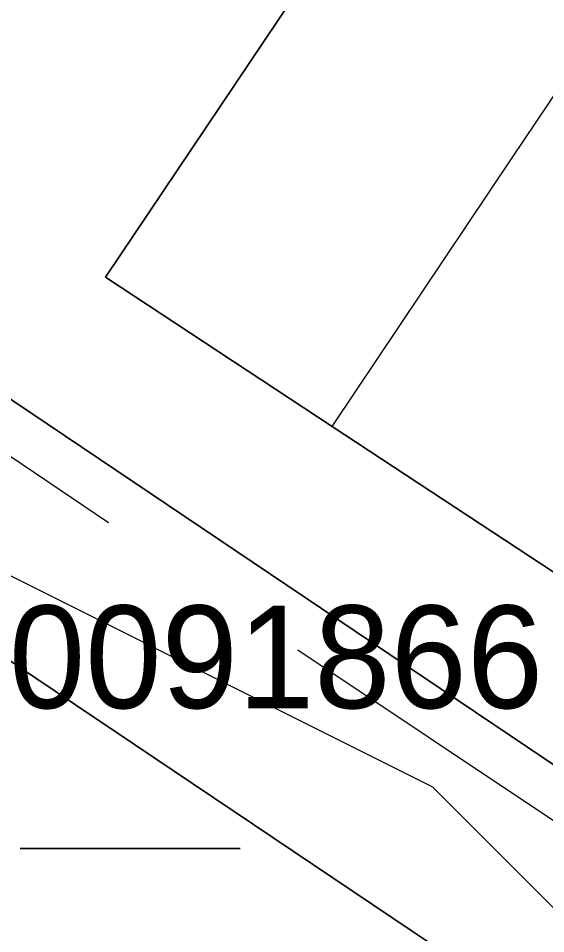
# Model space of a CAD drawing. Header units: metres. Extents: x 0 to 105485, y 0 to 425721.
# Drawn here: x 104673.87 to 104678.49, y 425221.21 to 425229.24 of the extents above; entities that cross this region are included whole.
import ezdxf
from ezdxf.enums import TextEntityAlignment as Align

# ---------------------------------------------------------------- set-up
doc = ezdxf.new("R2010")
doc.units = ezdxf.units.M
doc.header["$MEASUREMENT"] = 0
doc.linetypes.add('KG-PERCEEL-SO', pattern=[19, 5.5, -4, 5.5, -4])
for name, color, linetype, lineweight in [('B-XX-GK-KADEMUUR-G', 150, 'Continuous', 18), ('B-XX-IE-MEUBILAIR_WATERWEGMEUBILAIR-G', 150, 'Continuous', 18), ('B-XX-KG-GRENS_PERCEEL-G', 150, 'KG-PERCEEL-SO', 18), ('B-XX-MO-ONDERZOEK_SONDERING-G', 90, 'Continuous', 18), ('B-XX-MO-ONDERZOEK_SONDERING-T', 90, 'Continuous', 18), ('B-XX-OG-GRENS-G', 7, 'Continuous', 18), ('B-XX-OG-WATER_HAVEN-G', 170, 'Continuous', 18), ('B-XX-VH-OPENVERHARDING-G', 90, 'Continuous', 18), ('B-XX-VW-MARKERING-G', 7, 'Continuous', 18)]:
    doc.layers.add(name, color=color, linetype=linetype, lineweight=lineweight)

msp = doc.modelspace()

# ---------------------------------------------------------------- linework, layer by layer
at = {"layer": 'B-XX-GK-KADEMUUR-G', "ltscale": 0.5}
msp.add_lwpolyline([(104656.653, 425237.635), (104645.067, 425225.027), (104633.832, 425212.744), (104630.988, 425209.689), (104630, 425208.5949), (104630, 425207.8948), (104655.534, 425235.724), (104669.156, 425226.719), (104683.563, 425217.04), (104694.868, 425209.36), (104693.117, 425204.476), (104685.019, 425181.946), (104684.636, 425182.153), (104673.2142, 425150), (104682.3119, 425150), (104686.323, 425173.241), (104687.603, 425180.661), (104686.578, 425181.02), (104695.148, 425204.934), (104695.964, 425207.146), (104696.101, 425207.506), (104697.258, 425210.559), (104683.724, 425219.219), (104669.77, 425228.608)], close=True, dxfattribs=at)
at = {"layer": 'B-XX-IE-MEUBILAIR_WATERWEGMEUBILAIR-G', "color": 0, "true_color": 0x604a38}
msp.add_polyline3d([(104676.609, 425222.985, 2.0129), (104676.609, 425222.985, 3.5129)], dxfattribs=at)
at = {"layer": 'B-XX-KG-GRENS_PERCEEL-G', "ltscale": 0.5, "flags": 128}
msp.add_lwpolyline([(104656.624, 425236.978), (104675.459, 425224.276), (104696.915, 425209.952), (104697.774, 425209.408)], dxfattribs=at)
at = {"layer": 'B-XX-MO-ONDERZOEK_SONDERING-G', "color": 0, "true_color": 0xd62828}
msp.add_polyline3d([(104673.955, 425221.96, -4.07), (104673.996, 425221.96, -4.09), (104673.996, 425221.96, -4.11), (104674.011, 425221.96, -4.13), (104674.009, 425221.96, -4.15), (104673.99, 425221.96, -4.17), (104673.955, 425221.96, -4.19), (104673.94, 425221.96, -4.21), (104673.922, 425221.96, -4.23), (104673.909, 425221.96, -4.25), (104673.903, 425221.96, -4.27), (104673.892, 425221.96, -4.29), (104673.888, 425221.96, -4.309), (104673.888, 425221.96, -4.329), (104673.888, 425221.96, -4.349), (104673.889, 425221.96, -4.369), (104673.887, 425221.96, -4.389), (104673.884, 425221.96, -4.409), (104673.884, 425221.96, -4.429), (104673.884, 425221.96, -4.449), (104673.883, 425221.96, -4.469), (104673.885, 425221.96, -4.489), (104673.885, 425221.96, -4.509), (104673.885, 425221.96, -4.529), (104673.885, 425221.96, -4.549), (104673.885, 425221.96, -4.569), (104673.886, 425221.96, -4.589), (104673.885, 425221.96, -4.609), (104673.886, 425221.96, -4.629), (104673.886, 425221.96, -4.649), (104673.885, 425221.96, -4.669), (104673.886, 425221.96, -4.689), (104673.887, 425221.96, -4.709), (104673.888, 425221.96, -4.729), (104673.888, 425221.96, -4.749), (104673.889, 425221.96, -4.769), (104673.8886, 425221.96, -4.789), (104673.8883, 425221.96, -4.809), (104673.888, 425221.96, -4.829), (104673.888, 425221.96, -4.849), (104673.889, 425221.96, -4.869), (104673.888, 425221.96, -4.889), (104673.887, 425221.96, -4.909), (104673.887, 425221.96, -4.929), (104673.893, 425221.96, -4.949), (104673.892, 425221.96, -4.969), (104673.892, 425221.96, -4.989), (104673.893, 425221.96, -5.009), (104673.892, 425221.96, -5.029), (104673.891, 425221.96, -5.049), (104673.891, 425221.96, -5.069), (104673.892, 425221.96, -5.089), (104673.892, 425221.96, -5.109), (104673.892, 425221.96, -5.129), (104673.892, 425221.96, -5.149), (104673.893, 425221.96, -5.169), (104673.893, 425221.96, -5.189), (104673.893, 425221.96, -5.209), (104673.893, 425221.96, -5.229), (104673.893, 425221.96, -5.249), (104673.893, 425221.96, -5.269), (104673.893, 425221.96, -5.289), (104673.893, 425221.96, -5.309), (104673.892, 425221.96, -5.329), (104673.893, 425221.96, -5.349), (104673.893, 425221.96, -5.369), (104673.894, 425221.96, -5.389), (104673.895, 425221.96, -5.409), (104673.894, 425221.96, -5.429), (104673.895, 425221.96, -5.449), (104673.895, 425221.96, -5.469), (104673.895, 425221.96, -5.489), (104673.895, 425221.96, -5.509), (104673.895, 425221.96, -5.529), (104673.896, 425221.96, -5.549), (104673.895, 425221.96, -5.569), (104673.895, 425221.96, -5.589), (104673.895, 425221.96, -5.609), (104673.895, 425221.96, -5.629), (104673.895, 425221.96, -5.649), (104673.894, 425221.96, -5.669), (104673.894, 425221.96, -5.689), (104673.894, 425221.96, -5.709), (104673.894, 425221.96, -5.729), (104673.894, 425221.96, -5.749), (104673.894, 425221.96, -5.769), (104673.895, 425221.96, -5.789), (104673.894, 425221.96, -5.809), (104673.895, 425221.96, -5.829), (104673.895, 425221.96, -5.849), (104673.895, 425221.96, -5.869), (104673.895, 425221.96, -5.889), (104673.895, 425221.96, -5.909), (104673.895, 425221.96, -5.929), (104673.895, 425221.96, -5.949), (104673.894, 425221.96, -5.969), (104673.894, 425221.96, -5.989), (104673.895, 425221.96, -6.009), (104673.894, 425221.96, -6.029), (104673.895, 425221.96, -6.049), (104673.895, 425221.96, -6.069), (104673.895, 425221.96, -6.089), (104673.895, 425221.96, -6.109), (104673.896, 425221.96, -6.129), (104673.895, 425221.96, -6.149), (104673.899, 425221.96, -6.169), (104673.899, 425221.96, -6.189), (104673.899, 425221.96, -6.209), (104673.899, 425221.96, -6.229), (104673.898, 425221.96, -6.249), (104673.898, 425221.96, -6.269), (104673.898, 425221.96, -6.289), (104673.898, 425221.96, -6.309), (104673.899, 425221.96, -6.329), (104673.898, 425221.96, -6.349), (104673.898, 425221.96, -6.369), (104673.896, 425221.96, -6.389), (104673.896, 425221.96, -6.409), (104673.898, 425221.96, -6.429), (104673.896, 425221.96, -6.449), (104673.896, 425221.96, -6.469), (104673.898, 425221.96, -6.489), (104673.898, 425221.96, -6.509), (104673.898, 425221.96, -6.529), (104673.898, 425221.96, -6.549), (104673.898, 425221.96, -6.569), (104673.898, 425221.96, -6.589), (104673.899, 425221.96, -6.609), (104673.899, 425221.96, -6.629), (104673.899, 425221.96, -6.649), (104673.9, 425221.96, -6.669), (104673.899, 425221.96, -6.689), (104673.9, 425221.96, -6.709), (104673.9, 425221.96, -6.729), (104673.9, 425221.96, -6.749), (104673.9, 425221.96, -6.769), (104673.901, 425221.96, -6.789), (104673.901, 425221.96, -6.809), (104673.901, 425221.96, -6.829), (104673.901, 425221.96, -6.849), (104673.902, 425221.96, -6.869), (104673.9, 425221.96, -6.889), (104673.9, 425221.96, -6.909), (104673.9, 425221.96, -6.929), (104673.9, 425221.96, -6.949), (104673.902, 425221.96, -6.969), (104673.902, 425221.96, -6.989), (104673.902, 425221.96, -7.009), (104673.901, 425221.96, -7.029), (104673.901, 425221.96, -7.049), (104673.9, 425221.96, -7.069), (104673.901, 425221.96, -7.089), (104673.9, 425221.96, -7.109), (104673.901, 425221.96, -7.129), (104673.901, 425221.96, -7.149), (104673.901, 425221.96, -7.169), (104673.902, 425221.96, -7.189), (104673.901, 425221.96, -7.209), (104673.902, 425221.96, -7.229), (104673.901, 425221.96, -7.249), (104673.901, 425221.96, -7.269), (104673.902, 425221.96, -7.289), (104673.902, 425221.96, -7.309), (104673.902, 425221.96, -7.329), (104673.902, 425221.96, -7.349), (104673.902, 425221.96, -7.369), (104673.902, 425221.96, -7.389), (104673.903, 425221.96, -7.409), (104673.902, 425221.96, -7.429), (104673.904, 425221.96, -7.449), (104673.902, 425221.96, -7.469), (104673.902, 425221.96, -7.489), (104673.904, 425221.96, -7.509), (104673.903, 425221.96, -7.529), (104673.903, 425221.96, -7.549), (104673.904, 425221.96, -7.569), (104673.904, 425221.96, -7.589), (104673.903, 425221.96, -7.609), (104673.903, 425221.96, -7.629), (104673.903, 425221.96, -7.649), (104673.904, 425221.96, -7.669), (104673.903, 425221.96, -7.689), (104673.904, 425221.96, -7.709), (104673.903, 425221.96, -7.729), (104673.903, 425221.96, -7.749), (104673.903, 425221.96, -7.769), (104673.903, 425221.96, -7.789), (104673.903, 425221.96, -7.809), (104673.903, 425221.96, -7.829), (104673.904, 425221.96, -7.849), (104673.903, 425221.96, -7.869), (104673.9033, 425221.96, -7.889), (104673.9036, 425221.96, -7.909), (104673.904, 425221.96, -7.929), (104673.904, 425221.96, -7.948), (104673.904, 425221.96, -7.968), (104673.904, 425221.96, -7.988), (104673.904, 425221.96, -8.008), (104673.904, 425221.96, -8.028), (104673.903, 425221.96, -8.048), (104673.904, 425221.96, -8.068), (104673.903, 425221.96, -8.088), (104673.904, 425221.96, -8.108), (104673.905, 425221.96, -8.128), (104673.904, 425221.96, -8.148), (104673.904, 425221.96, -8.168), (104673.905, 425221.96, -8.188), (104673.906, 425221.96, -8.208), (104673.905, 425221.96, -8.228), (104673.906, 425221.96, -8.248), (104673.906, 425221.96, -8.268), (104673.906, 425221.96, -8.288), (104673.906, 425221.96, -8.308), (104673.906, 425221.96, -8.328), (104673.909, 425221.96, -8.348), (104673.91, 425221.96, -8.368), (104673.911, 425221.96, -8.388), (104673.906, 425221.96, -8.408), (104673.904, 425221.96, -8.428), (104673.906, 425221.96, -8.448), (104673.905, 425221.96, -8.468), (104673.905, 425221.96, -8.488), (104673.904, 425221.96, -8.508), (104673.905, 425221.96, -8.528), (104673.904, 425221.96, -8.548), (104673.905, 425221.96, -8.568), (104673.904, 425221.96, -8.588), (104673.904, 425221.96, -8.608), (104673.904, 425221.96, -8.628), (104673.904, 425221.96, -8.648), (104673.904, 425221.96, -8.668), (104673.904, 425221.96, -8.688), (104673.905, 425221.96, -8.708), (104673.904, 425221.96, -8.728), (104673.904, 425221.96, -8.748), (104673.906, 425221.96, -8.768), (104673.904, 425221.96, -8.788), (104673.904, 425221.96, -8.808), (104673.904, 425221.96, -8.828), (104673.904, 425221.96, -8.848), (104673.906, 425221.96, -8.868), (104673.905, 425221.96, -8.888), (104673.905, 425221.96, -8.908), (104673.906, 425221.96, -8.928), (104673.905, 425221.96, -8.948), (104673.904, 425221.96, -8.968), (104673.908, 425221.96, -8.988), (104673.906, 425221.96, -9.008), (104673.907, 425221.96, -9.028), (104673.9066, 425221.96, -9.048), (104673.9063, 425221.96, -9.068), (104673.906, 425221.96, -9.088), (104673.908, 425221.96, -9.107), (104673.908, 425221.96, -9.127), (104673.908, 425221.96, -9.147), (104673.905, 425221.96, -9.167), (104673.905, 425221.96, -9.187), (104673.905, 425221.96, -9.207), (104673.904, 425221.96, -9.227), (104673.904, 425221.96, -9.247), (104673.906, 425221.96, -9.267), (104673.906, 425221.96, -9.287), (104673.906, 425221.96, -9.307), (104673.906, 425221.96, -9.327), (104673.907, 425221.96, -9.347), (104673.906, 425221.96, -9.367), (104673.906, 425221.96, -9.387), (104673.906, 425221.96, -9.407), (104673.905, 425221.96, -9.427), (104673.906, 425221.96, -9.447), (104673.906, 425221.96, -9.467), (104673.905, 425221.96, -9.487), (104673.905, 425221.96, -9.507), (104673.906, 425221.96, -9.527), (104673.906, 425221.96, -9.547), (104673.906, 425221.96, -9.567), (104673.907, 425221.96, -9.587), (104673.906, 425221.96, -9.607), (104673.906, 425221.96, -9.627), (104673.907, 425221.96, -9.647), (104673.907, 425221.96, -9.667), (104673.906, 425221.96, -9.687), (104673.909, 425221.96, -9.707), (104673.911, 425221.96, -9.727), (104673.913, 425221.96, -9.747), (104673.912, 425221.96, -9.767), (104673.909, 425221.96, -9.787), (104673.908, 425221.96, -9.807), (104673.907, 425221.96, -9.827), (104673.907, 425221.96, -9.847), (104673.907, 425221.96, -9.867), (104673.9073, 425221.96, -9.886), (104673.9076, 425221.96, -9.906), (104673.908, 425221.96, -9.926), (104673.907, 425221.96, -9.946), (104673.908, 425221.96, -9.966), (104673.908, 425221.96, -9.986), (104673.907, 425221.96, -10.006), (104673.908, 425221.96, -10.026), (104673.907, 425221.96, -10.046), (104673.907, 425221.96, -10.066), (104673.91, 425221.96, -10.086), (104673.909, 425221.96, -10.106), (104673.909, 425221.96, -10.126), (104673.91, 425221.96, -10.146), (104673.91, 425221.96, -10.166), (104673.909, 425221.96, -10.186), (104673.909, 425221.96, -10.206), (104673.909, 425221.96, -10.226), (104673.911, 425221.96, -10.246), (104673.91, 425221.96, -10.266), (104673.911, 425221.96, -10.286), (104673.909, 425221.96, -10.306), (104673.912, 425221.96, -10.326), (104673.912, 425221.96, -10.346), (104673.912, 425221.96, -10.366), (104673.909, 425221.96, -10.386), (104673.908, 425221.96, -10.406), (104673.909, 425221.96, -10.426), (104673.91, 425221.96, -10.446), (104673.911, 425221.96, -10.466), (104673.912, 425221.96, -10.486), (104673.912, 425221.96, -10.506), (104673.91, 425221.96, -10.526), (104673.909, 425221.96, -10.546), (104673.91, 425221.96, -10.566), (104673.913, 425221.96, -10.586), (104673.913, 425221.96, -10.605), (104673.915, 425221.96, -10.625), (104673.914, 425221.96, -10.645), (104673.913, 425221.96, -10.665), (104673.912, 425221.96, -10.685), (104673.914, 425221.96, -10.705), (104673.919, 425221.96, -10.725), (104673.915, 425221.96, -10.745), (104673.914, 425221.96, -10.765), (104673.915, 425221.96, -10.785), (104673.918, 425221.96, -10.805), (104673.92, 425221.96, -10.825), (104673.918, 425221.96, -10.845), (104673.9163, 425221.96, -10.865), (104673.9146, 425221.96, -10.885), (104673.913, 425221.96, -10.905), (104673.914, 425221.96, -10.925), (104673.915, 425221.96, -10.945), (104673.917, 425221.96, -10.965), (104673.917, 425221.96, -10.985), (104673.9193, 425221.96, -11.005), (104673.9216, 425221.96, -11.025), (104673.924, 425221.96, -11.045), (104673.923, 425221.96, -11.065), (104673.918, 425221.96, -11.085), (104673.9176, 425221.96, -11.105), (104673.9173, 425221.96, -11.125), (104673.917, 425221.96, -11.145), (104673.915, 425221.96, -11.165), (104673.913, 425221.96, -11.185), (104673.912, 425221.96, -11.205), (104673.915, 425221.96, -11.225), (104673.915, 425221.96, -11.244), (104673.915, 425221.96, -11.264), (104673.913, 425221.96, -11.284), (104673.913, 425221.96, -11.304), (104673.913, 425221.96, -11.324), (104673.915, 425221.96, -11.344), (104673.915, 425221.96, -11.364), (104673.914, 425221.96, -11.384), (104673.914, 425221.96, -11.404), (104673.915, 425221.96, -11.424), (104673.914, 425221.96, -11.444), (104673.913, 425221.96, -11.464), (104673.915, 425221.96, -11.484), (104673.915, 425221.96, -11.504), (104673.917, 425221.96, -11.524), (104673.915, 425221.96, -11.544), (104673.915, 425221.96, -11.564), (104673.915, 425221.96, -11.584), (104673.919, 425221.96, -11.604), (104673.921, 425221.96, -11.624), (104673.923, 425221.96, -11.644), (104673.923, 425221.96, -11.664), (104673.917, 425221.96, -11.684), (104673.918, 425221.96, -11.704), (104673.915, 425221.96, -11.724), (104673.918, 425221.96, -11.744), (104673.921, 425221.96, -11.763), (104673.921, 425221.96, -11.783), (104673.924, 425221.96, -11.803), (104673.925, 425221.96, -11.823), (104673.932, 425221.96, -11.843), (104674.019, 425221.96, -11.863), (104674.1333, 425221.96, -11.883), (104674.2476, 425221.96, -11.903), (104674.362, 425221.96, -11.923), (104674.416, 425221.96, -11.943), (104674.466, 425221.96, -11.963), (104674.464, 425221.96, -11.983), (104674.453, 425221.96, -12.003), (104674.431, 425221.96, -12.023), (104674.388, 425221.96, -12.043), (104674.326, 425221.96, -12.063), (104674.181, 425221.96, -12.083), (104674.119, 425221.96, -12.103), (104674.069, 425221.96, -12.123), (104674.0665, 425221.96, -12.143), (104674.0641, 425221.96, -12.163), (104674.0616, 425221.96, -12.183), (104674.088, 425221.96, -12.203), (104674.37, 425221.96, -12.222), (104674.481, 425221.96, -12.242), (104674.471, 425221.96, -12.262), (104674.394, 425221.96, -12.282), (104674.298, 425221.96, -12.302), (104674.278, 425221.96, -12.322), (104674.249, 425221.96, -12.342), (104674.207, 425221.96, -12.362), (104674.176, 425221.96, -12.382), (104674.113, 425221.96, -12.402), (104674.043, 425221.96, -12.422), (104674.019, 425221.96, -12.442), (104673.993, 425221.96, -12.462), (104673.983, 425221.96, -12.482), (104673.974, 425221.96, -12.502), (104673.972, 425221.96, -12.522), (104673.97, 425221.96, -12.542), (104673.968, 425221.96, -12.562), (104673.966, 425221.96, -12.582), (104673.968, 425221.96, -12.602), (104673.974, 425221.96, -12.622), (104673.977, 425221.96, -12.642), (104673.979, 425221.96, -12.661), (104673.985, 425221.96, -12.681), (104673.983, 425221.96, -12.701), (104673.985, 425221.96, -12.721), (104673.984, 425221.96, -12.741), (104673.981, 425221.96, -12.761), (104673.981, 425221.96, -12.781), (104673.982, 425221.96, -12.801), (104673.983, 425221.96, -12.821), (104673.986, 425221.96, -12.841), (104673.982, 425221.96, -12.861), (104673.977, 425221.96, -12.881), (104673.9766, 425221.96, -12.901), (104673.9763, 425221.96, -12.921), (104673.976, 425221.96, -12.941), (104673.971, 425221.96, -12.961), (104673.968, 425221.96, -12.981), (104673.959, 425221.96, -13.001), (104673.954, 425221.96, -13.021), (104673.944, 425221.96, -13.041), (104673.937, 425221.96, -13.061), (104673.933, 425221.96, -13.081), (104673.926, 425221.96, -13.101), (104673.923, 425221.96, -13.121), (104673.923, 425221.96, -13.141), (104673.92, 425221.96, -13.161), (104673.919, 425221.96, -13.181), (104673.917, 425221.96, -13.201), (104673.917, 425221.96, -13.221), (104673.915, 425221.96, -13.24), (104673.914, 425221.96, -13.26), (104673.915, 425221.96, -13.28), (104673.918, 425221.96, -13.3), (104673.923, 425221.96, -13.32), (104674.063, 425221.96, -13.34), (104674.183, 425221.96, -13.36), (104674.327, 425221.96, -13.38), (104674.429, 425221.96, -13.4), (104674.459, 425221.96, -13.42), (104674.524, 425221.96, -13.44), (104674.559, 425221.96, -13.46), (104674.602, 425221.96, -13.48), (104674.621, 425221.96, -13.5), (104674.627, 425221.96, -13.52), (104674.624, 425221.96, -13.54), (104674.594, 425221.96, -13.56), (104674.559, 425221.96, -13.58), (104674.5416, 425221.96, -13.6), (104674.5243, 425221.96, -13.619), (104674.507, 425221.96, -13.639), (104674.604, 425221.96, -13.659), (104674.622, 425221.96, -13.679), (104674.629, 425221.96, -13.699), (104674.653, 425221.96, -13.719), (104674.69, 425221.96, -13.739), (104674.707, 425221.96, -13.759), (104674.751, 425221.96, -13.779), (104674.796, 425221.96, -13.799), (104674.824, 425221.96, -13.819), (104674.829, 425221.96, -13.839), (104674.8366, 425221.96, -13.859), (104674.8443, 425221.96, -13.879), (104674.852, 425221.96, -13.899), (104674.881, 425221.96, -13.919), (104674.941, 425221.96, -13.939), (104674.95, 425221.96, -13.959), (104674.951, 425221.96, -13.979), (104674.964, 425221.96, -13.998), (104674.981, 425221.96, -14.018), (104674.994, 425221.96, -14.038), (104675.02, 425221.96, -14.058), (104675.032, 425221.96, -14.078), (104675.029, 425221.96, -14.098), (104675.023, 425221.96, -14.118), (104674.977, 425221.96, -14.138), (104674.942, 425221.96, -14.158), (104674.931, 425221.96, -14.178), (104674.934, 425221.96, -14.198), (104674.921, 425221.96, -14.218), (104674.916, 425221.96, -14.238), (104674.902, 425221.96, -14.258), (104674.882, 425221.96, -14.278), (104674.868, 425221.96, -14.298), (104674.843, 425221.96, -14.318), (104674.806, 425221.96, -14.337), (104674.737, 425221.96, -14.357), (104674.711, 425221.96, -14.377), (104674.659, 425221.96, -14.397), (104674.606, 425221.96, -14.417), (104674.586, 425221.96, -14.437), (104674.562, 425221.96, -14.457), (104674.562, 425221.96, -14.477), (104674.568, 425221.96, -14.497), (104674.571, 425221.96, -14.517), (104674.537, 425221.96, -14.537), (104674.514, 425221.96, -14.557), (104674.488, 425221.96, -14.577), (104674.509, 425221.96, -14.597), (104674.522, 425221.96, -14.617), (104674.543, 425221.96, -14.637), (104674.553, 425221.96, -14.656), (104674.591, 425221.96, -14.676), (104674.627, 425221.96, -14.696), (104674.735, 425221.96, -14.716), (104674.826, 425221.96, -14.736), (104674.864, 425221.96, -14.756), (104674.925, 425221.96, -14.776), (104674.952, 425221.96, -14.796), (104674.97, 425221.96, -14.816), (104674.98, 425221.96, -14.836), (104675.002, 425221.96, -14.856), (104675.019, 425221.96, -14.876), (104674.997, 425221.96, -14.896), (104674.975, 425221.96, -14.916), (104674.953, 425221.96, -14.936), (104674.997, 425221.96, -14.955), (104675.029, 425221.96, -14.975), (104675.085, 425221.96, -14.995), (104675.099, 425221.96, -15.015), (104675.128, 425221.96, -15.035), (104675.159, 425221.96, -15.055), (104675.184, 425221.96, -15.075), (104675.239, 425221.96, -15.095), (104675.276, 425221.96, -15.115), (104675.328, 425221.96, -15.135), (104675.364, 425221.96, -15.155), (104675.441, 425221.96, -15.175), (104675.49, 425221.96, -15.195), (104675.491, 425221.96, -15.215), (104675.471, 425221.96, -15.234), (104675.364, 425221.96, -15.254), (104675.277, 425221.96, -15.274), (104675.26, 425221.96, -15.294), (104675.257, 425221.96, -15.314), (104675.311, 425221.96, -15.334), (104675.351, 425221.96, -15.354), (104675.469, 425221.96, -15.374), (104675.603, 425221.96, -15.394), (104675.721, 425221.96, -15.414), (104675.76, 425221.96, -15.434), (104675.811, 425221.96, -15.454), (104675.785, 425221.96, -15.474), (104675.762, 425221.96, -15.493), (104675.712, 425221.96, -15.513), (104675.664, 425221.96, -15.533), (104675.648, 425221.96, -15.553), (104675.643, 425221.96, -15.573), (104675.625, 425221.96, -15.593), (104675.589, 425221.96, -15.613), (104675.474, 425221.96, -15.633), (104675.405, 425221.96, -15.653), (104675.386, 425221.96, -15.673), (104675.343, 425221.96, -15.693), (104675.31, 425221.96, -15.713), (104675.305, 425221.96, -15.733), (104675.307, 425221.96, -15.752), (104675.275, 425221.96, -15.772), (104675.243, 425221.96, -15.792), (104675.186, 425221.96, -15.812), (104675.132, 425221.96, -15.832), (104675.082, 425221.96, -15.852), (104675.072, 425221.96, -15.872), (104675.059, 425221.96, -15.892), (104675.038, 425221.96, -15.912), (104675.017, 425221.96, -15.932), (104674.996, 425221.96, -15.952), (104675.047, 425221.96, -15.972), (104675.067, 425221.96, -15.991), (104675.074, 425221.96, -16.011), (104675.096, 425221.96, -16.031), (104675.122, 425221.96, -16.051), (104675.158, 425221.96, -16.071), (104675.154, 425221.96, -16.091), (104675.146, 425221.96, -16.111), (104675.122, 425221.96, -16.131), (104675.096, 425221.96, -16.151), (104675.041, 425221.96, -16.171), (104674.992, 425221.96, -16.191), (104674.975, 425221.96, -16.21), (104674.97, 425221.96, -16.23), (104675.016, 425221.96, -16.25), (104675.042, 425221.96, -16.27), (104675.047, 425221.96, -16.29), (104674.982, 425221.96, -16.31), (104674.953, 425221.96, -16.33), (104674.914, 425221.96, -16.35), (104674.92, 425221.96, -16.37), (104674.96, 425221.96, -16.39), (104675.072, 425221.96, -16.41), (104675.201, 425221.96, -16.429), (104675.249, 425221.96, -16.449), (104675.315, 425221.96, -16.469), (104675.323, 425221.96, -16.489), (104675.291, 425221.96, -16.509), (104675.234, 425221.96, -16.529), (104675.177, 425221.96, -16.549), (104675.13, 425221.96, -16.569), (104675.028, 425221.96, -16.589), (104674.969, 425221.96, -16.609), (104674.856, 425221.96, -16.629), (104674.779, 425221.96, -16.648), (104674.754, 425221.96, -16.668), (104674.729, 425221.96, -16.688), (104674.726, 425221.96, -16.708), (104674.735, 425221.96, -16.728), (104674.749, 425221.96, -16.748), (104674.728, 425221.96, -16.768), (104674.693, 425221.96, -16.788), (104674.673, 425221.96, -16.808), (104674.626, 425221.96, -16.828), (104674.57, 425221.96, -16.848), (104674.516, 425221.96, -16.867), (104674.497, 425221.96, -16.887), (104674.488, 425221.96, -16.907), (104674.487, 425221.96, -16.927), (104674.459, 425221.96, -16.947), (104674.431, 425221.96, -16.967), (104674.403, 425221.96, -16.987), (104674.391, 425221.96, -17.007), (104674.295, 425221.96, -17.027), (104674.259, 425221.96, -17.047), (104674.19, 425221.96, -17.066), (104674.124, 425221.96, -17.086), (104674.096, 425221.96, -17.106), (104674.085, 425221.96, -17.126), (104674.074, 425221.96, -17.146), (104674.063, 425221.96, -17.166), (104674.202, 425221.96, -17.186), (104674.492, 425221.96, -17.206), (104674.569, 425221.96, -17.226), (104674.665, 425221.96, -17.245), (104674.794, 425221.96, -17.265), (104674.846, 425221.96, -17.285), (104674.947, 425221.96, -17.305), (104675.027, 425221.96, -17.325), (104675.077, 425221.96, -17.345), (104675.094, 425221.96, -17.365), (104675.088, 425221.96, -17.385), (104675.082, 425221.96, -17.405), (104675.085, 425221.96, -17.425), (104675.106, 425221.96, -17.444), (104675.162, 425221.96, -17.464), (104675.196, 425221.96, -17.484), (104675.244, 425221.96, -17.504), (104675.256, 425221.96, -17.524), (104675.246, 425221.96, -17.544), (104675.206, 425221.96, -17.564), (104675.182, 425221.96, -17.584), (104675.158, 425221.96, -17.604), (104675.134, 425221.96, -17.623), (104675.16, 425221.96, -17.643), (104675.173, 425221.96, -17.663), (104675.173, 425221.96, -17.683), (104675.195, 425221.96, -17.703), (104675.229, 425221.96, -17.723), (104675.234, 425221.96, -17.743), (104675.227, 425221.96, -17.763), (104675.179, 425221.96, -17.783), (104675.146, 425221.96, -17.803), (104675.155, 425221.96, -17.822), (104675.159, 425221.96, -17.842), (104675.172, 425221.96, -17.862), (104675.18, 425221.96, -17.882), (104675.187, 425221.96, -17.902), (104675.179, 425221.96, -17.922), (104675.15, 425221.96, -17.942), (104675.1243, 425221.96, -17.962), (104675.0987, 425221.96, -17.982), (104675.073, 425221.96, -18.001), (104675.063, 425221.96, -18.021), (104675.065, 425221.96, -18.041), (104675.066, 425221.96, -18.061), (104675.053, 425221.96, -18.081), (104675.027, 425221.96, -18.101), (104674.92, 425221.96, -18.121), (104674.883, 425221.96, -18.141), (104674.798, 425221.96, -18.161), (104674.712, 425221.96, -18.18), (104674.685, 425221.96, -18.2), (104674.684, 425221.96, -18.22), (104674.71, 425221.96, -18.24), (104674.82, 425221.96, -18.26), (104674.994, 425221.96, -18.28), (104675.086, 425221.96, -18.3), (104675.343, 425221.96, -18.32), (104675.454, 425221.96, -18.34), (104675.592, 425221.96, -18.359), (104675.628, 425221.96, -18.379), (104675.68, 425221.96, -18.399), (104675.656, 425221.96, -18.419), (104675.611, 425221.96, -18.439), (104675.556, 425221.96, -18.459), (104675.519, 425221.96, -18.479), (104675.466, 425221.96, -18.499), (104675.443, 425221.96, -18.519), (104675.407, 425221.96, -18.538), (104675.285, 425221.96, -18.558), (104675.185, 425221.96, -18.578), (104675.159, 425221.96, -18.598), (104675.134, 425221.96, -18.618), (104675.111, 425221.96, -18.638), (104675.078, 425221.96, -18.658), (104675.07, 425221.96, -18.678), (104675.069, 425221.96, -18.697), (104675.073, 425221.96, -18.717), (104675.061, 425221.96, -18.737), (104675.057, 425221.96, -18.757), (104675.055, 425221.96, -18.777), (104675.056, 425221.96, -18.797), (104675.07, 425221.96, -18.817), (104675.076, 425221.96, -18.837), (104675.115, 425221.96, -18.857), (104675.144, 425221.96, -18.876), (104675.159, 425221.96, -18.896), (104675.188, 425221.96, -18.916), (104675.206, 425221.96, -18.936), (104675.183, 425221.96, -18.956), (104675.028, 425221.96, -18.976), (104674.956, 425221.96, -18.996), (104674.694, 425221.96, -19.016), (104674.438, 425221.96, -19.036), (104674.359, 425221.96, -19.055), (104674.313, 425221.96, -19.075), (104674.213, 425221.96, -19.095), (104674.2, 425221.96, -19.115), (104674.213, 425221.96, -19.135), (104674.263, 425221.96, -19.155), (104674.341, 425221.96, -19.175), (104674.371, 425221.96, -19.195), (104674.405, 425221.96, -19.214), (104674.385, 425221.96, -19.234), (104674.36, 425221.96, -19.254), (104674.312, 425221.96, -19.274), (104674.295, 425221.96, -19.294), (104674.285, 425221.96, -19.314), (104674.294, 425221.96, -19.334), (104674.341, 425221.96, -19.354), (104674.387, 425221.96, -19.374), (104674.4, 425221.96, -19.393), (104674.407, 425221.96, -19.413), (104674.387, 425221.96, -19.433), (104674.38, 425221.96, -19.453), (104674.359, 425221.96, -19.473), (104674.358, 425221.96, -19.493), (104674.375, 425221.96, -19.513), (104674.434, 425221.96, -19.533), (104674.465, 425221.96, -19.552), (104674.482, 425221.96, -19.572), (104674.559, 425221.96, -19.592), (104674.578, 425221.96, -19.612), (104674.56, 425221.96, -19.632), (104674.506, 425221.96, -19.652), (104674.392, 425221.96, -19.672), (104674.32, 425221.96, -19.692), (104674.271, 425221.96, -19.711), (104674.248, 425221.96, -19.731), (104674.242, 425221.96, -19.751), (104674.232, 425221.96, -19.771), (104674.247, 425221.96, -19.791), (104674.277, 425221.96, -19.811), (104674.298, 425221.96, -19.831), (104674.358, 425221.96, -19.851), (104674.403, 425221.96, -19.87), (104674.481, 425221.96, -19.89), (104674.516, 425221.96, -19.91), (104674.572, 425221.96, -19.93), (104674.572, 425221.96, -19.95), (104674.599, 425221.96, -19.97), (104674.671, 425221.96, -19.99), (104674.65, 425221.96, -20.009), (104674.572, 425221.96, -20.029), (104674.54, 425221.96, -20.049), (104674.523, 425221.96, -20.069), (104674.495, 425221.96, -20.089), (104674.513, 425221.96, -20.109), (104674.569, 425221.96, -20.129), (104674.657, 425221.96, -20.148), (104674.7, 425221.96, -20.168), (104674.723, 425221.96, -20.188), (104674.595, 425221.96, -20.208), (104674.495, 425221.96, -20.228), (104674.32, 425221.96, -20.248), (104674.217, 425221.96, -20.268), (104674.202, 425221.96, -20.287), (104674.21, 425221.96, -20.307), (104674.174, 425221.96, -20.327), (104674.17, 425221.96, -20.347), (104674.157, 425221.96, -20.367), (104674.169, 425221.96, -20.387), (104674.222, 425221.96, -20.407), (104674.248, 425221.96, -20.426), (104674.277, 425221.96, -20.446), (104674.282, 425221.96, -20.466), (104674.307, 425221.96, -20.486), (104674.377, 425221.96, -20.506), (104674.342, 425221.96, -20.526), (104674.317, 425221.96, -20.545), (104674.3, 425221.96, -20.565), (104674.275, 425221.96, -20.585), (104674.269, 425221.96, -20.605), (104674.261, 425221.96, -20.625), (104674.257, 425221.96, -20.645), (104674.239, 425221.96, -20.664), (104674.22, 425221.96, -20.684), (104674.241, 425221.96, -20.704), (104674.39, 425221.96, -20.724), (104674.441, 425221.96, -20.744), (104674.453, 425221.96, -20.764), (104674.53, 425221.96, -20.784), (104674.621, 425221.96, -20.803), (104674.738, 425221.96, -20.823), (104674.816, 425221.96, -20.843), (104674.786, 425221.96, -20.863), (104674.763, 425221.96, -20.883), (104674.712, 425221.96, -20.903), (104674.613, 425221.96, -20.922), (104674.597, 425221.96, -20.942), (104674.581, 425221.96, -20.962), (104674.565, 425221.96, -20.982), (104674.569, 425221.96, -21.002), (104674.613, 425221.96, -21.022), (104674.632, 425221.96, -21.041), (104674.688, 425221.96, -21.061), (104674.827, 425221.96, -21.081), (104674.935, 425221.96, -21.101), (104675.12, 425221.96, -21.121), (104675.12, 425221.96, -21.141), (104675.059, 425221.96, -21.16), (104674.988, 425221.96, -21.18), (104674.898, 425221.96, -21.2), (104674.726, 425221.96, -21.22), (104674.695, 425221.96, -21.24), (104674.709, 425221.96, -21.26), (104674.751, 425221.96, -21.279), (104674.807, 425221.96, -21.299), (104674.9, 425221.96, -21.319), (104675.084, 425221.96, -21.339), (104675.117, 425221.96, -21.359), (104675.152, 425221.96, -21.379), (104675.184, 425221.96, -21.398), (104675.192, 425221.96, -21.418), (104675.22, 425221.96, -21.438), (104675.141, 425221.96, -21.458), (104675.079, 425221.96, -21.478), (104674.984, 425221.96, -21.497), (104674.941, 425221.96, -21.517), (104674.853, 425221.96, -21.537), (104674.886, 425221.96, -21.557), (104674.835, 425221.96, -21.577), (104674.862, 425221.96, -21.597), (104674.859, 425221.96, -21.616), (104674.807, 425221.96, -21.636), (104674.662, 425221.96, -21.656), (104674.471, 425221.96, -21.676), (104674.408, 425221.96, -21.696), (104674.384, 425221.96, -21.715), (104674.36, 425221.96, -21.735), (104674.336, 425221.96, -21.755), (104674.416, 425221.96, -21.775), (104674.463, 425221.96, -21.795), (104674.494, 425221.96, -21.815), (104674.446, 425221.96, -21.834), (104674.444, 425221.96, -21.854), (104674.422, 425221.96, -21.874), (104674.384, 425221.96, -21.894), (104674.368, 425221.96, -21.914), (104674.3423, 425221.96, -21.933), (104674.3166, 425221.96, -21.953), (104674.291, 425221.96, -21.973), (104674.269, 425221.96, -21.993), (104674.245, 425221.96, -22.013), (104674.219, 425221.96, -22.032), (104674.201, 425221.96, -22.052), (104674.19, 425221.96, -22.072), (104674.159, 425221.96, -22.092), (104674.143, 425221.96, -22.112), (104674.13, 425221.96, -22.131), (104674.124, 425221.96, -22.151), (104674.111, 425221.96, -22.171), (104674.101, 425221.96, -22.191), (104674.101, 425221.96, -22.211), (104674.113, 425221.96, -22.23), (104674.121, 425221.96, -22.25), (104674.125, 425221.96, -22.27), (104674.135, 425221.96, -22.29), (104674.117, 425221.96, -22.31), (104674.099, 425221.96, -22.329), (104674.074, 425221.96, -22.349), (104674.057, 425221.96, -22.369), (104674.051, 425221.96, -22.389), (104674.048, 425221.96, -22.409), (104674.081, 425221.96, -22.428), (104674.105, 425221.96, -22.448), (104674.146, 425221.96, -22.468), (104674.149, 425221.96, -22.488), (104674.2083, 425221.96, -22.508), (104674.2676, 425221.96, -22.527), (104674.327, 425221.96, -22.547), (104674.402, 425221.96, -22.567), (104674.46, 425221.96, -22.587), (104674.463, 425221.96, -22.606), (104674.448, 425221.96, -22.626), (104674.44, 425221.96, -22.646), (104674.494, 425221.96, -22.666), (104674.548, 425221.96, -22.686), (104674.712, 425221.96, -22.705), (104674.94, 425221.96, -22.725), (104675.11, 425221.96, -22.745), (104675.19, 425221.96, -22.765), (104675.28, 425221.96, -22.785), (104675.302, 425221.96, -22.804), (104675.282, 425221.96, -22.824), (104675.275, 425221.96, -22.844), (104675.301, 425221.96, -22.864), (104675.371, 425221.96, -22.884), (104675.466, 425221.96, -22.903), (104675.487, 425221.96, -22.923), (104675.542, 425221.96, -22.943), (104675.596, 425221.96, -22.963), (104675.642, 425221.96, -22.982)], dxfattribs=at)
at = {"layer": 'B-XX-OG-GRENS-G'}
msp.add_polyline3d([(104637.5, 425212.5, 0.472), (104642.5, 425217.5, 0.4578), (104652.5, 425227.5, 0.4446), (104667.5, 425227.5, 0.5725), (104677.5, 425222.5, 0.8051), (104682.5, 425217.5, 0.5089), (104687.5, 425212.5, 0.3933)], dxfattribs=at)
at = {"layer": 'B-XX-OG-WATER_HAVEN-G', "ltscale": 0.5}
msp.add_lwpolyline([(104630, 425150), (104673.2142, 425150), (104684.636, 425182.153), (104685.019, 425181.946), (104693.117, 425204.476), (104694.868, 425209.36), (104683.563, 425217.04), (104669.156, 425226.719), (104655.534, 425235.724), (104630, 425207.8948)], close=True, dxfattribs=at)
at = {"layer": 'B-XX-VH-OPENVERHARDING-G', "ltscale": 0.5}
for points in [[(104656.653, 425237.635), (104669.77, 425228.608), (104683.724, 425219.219), (104697.258, 425210.559)], [(104698.165, 425214.167), (104698.449, 425215.297), (104697.714, 425215.785), (104698.824, 425217.454), (104698.967, 425217.359), (104699.071, 425217.772), (104698.527, 425218.039), (104685.807, 425226.403), (104682.641, 425221.687), (104680.653, 425222.994), (104683.819, 425227.71), (104683.715, 425227.778), (104680.555, 425223.07), (104678.566, 425224.378), (104676.619, 425225.659), (104674.63, 425226.967), (104677.79, 425231.674), (104676.024, 425232.835), (104672.876, 425228.122), (104670.279, 425229.83), (104668.368, 425231.087), (104666.415, 425232.314), (104664.481, 425233.591)]]:
    msp.add_lwpolyline(points, dxfattribs=at)
msp.add_lwpolyline([(104683.715, 425227.778), (104677.79, 425231.674), (104674.63, 425226.967), (104676.619, 425225.659), (104678.566, 425224.378), (104680.555, 425223.07)], close=True, dxfattribs=at)
at = {"layer": 'B-XX-VW-MARKERING-G', "color": 0, "ltscale": 0.5, "true_color": 0x808080}
msp.add_polyline3d([(104676.619, 425225.659, 2.0393), (104678.1985, 425228.013, 2.2304), (104679.778, 425230.367, 2.3476)], dxfattribs=at)

# ---------------------------------------------------------------- texts
at = {"layer": 'B-XX-MO-ONDERZOEK_SONDERING-T', "color": 10, "lineweight": 18}
msp.add_text('CPT000000091866', height=0.9, dxfattribs=at).set_placement((104673.25, 425223.64), align=Align.MIDDLE_CENTER)

doc.saveas('drawing.dxf')
